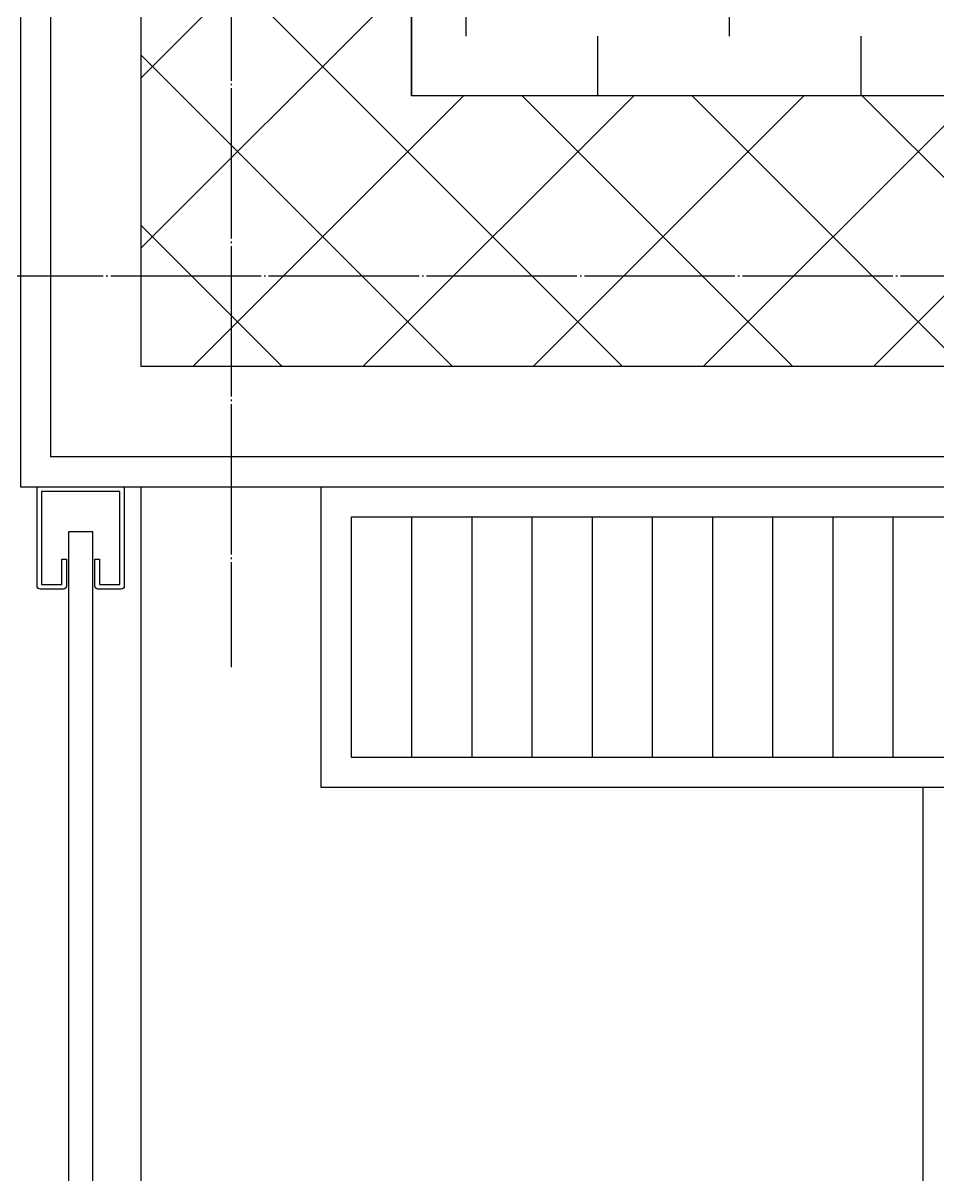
# Model space of a CAD drawing. Header units: millimetres. Extents: x 18456 to 179493, y -203649 to 469211.
# Drawn here: x 107890.5 to 108194.6, y 128120.2 to 128503.1 of the extents above; entities that cross this region are included whole.
import ezdxf

# ---------------------------------------------------------------- set-up
doc = ezdxf.new("R2010")
doc.units = ezdxf.units.MM
doc.linetypes.add('X-평면도(기본형)$0$CEN', pattern=[52.5, 50, -1, 0.5, -1])
for name, color, linetype, true_color in [('X-평면도(기본형)$0$40HAT', 9, 'Continuous', 0x808080), ('X-평면도(기본형)$0$CEN', 1, 'X-평면도(기본형)$0$CEN', 0xff0000), ('X-평면도(기본형)$0$FIN', 9, 'Continuous', 0x808080), ('X-평면도(기본형)$0$FUR', 6, 'Continuous', 0xff00ff), ('X-평면도(기본형)$0$MC', 7, 'Continuous', 0x7f7fff), ('X-평면도(기본형)$0$TIL', 5, 'Continuous', 0x0000ff), ('X-평면도(기본형)$0$W2', 3, 'Continuous', 0x00ff00), ('X-평면도(기본형)$0$설비OPEN', 9, 'Continuous', 0x808080)]:
    doc.layers.add(name, color=color, linetype=linetype, true_color=true_color)

# ---------------------------------------------------------------- blocks, each defined once
blk = doc.blocks.new('X-평면도(기본형)$0$A$C019C01BD')
at = {"layer": 'X-평면도(기본형)$0$FUR', "color": 4, "ltscale": 3, "true_color": 0x00ffff}
blk.add_line((483.13, 1200.3), (483.13, 0.3), dxfattribs=at)
at = {"layer": 'X-평면도(기본형)$0$FUR', "color": 8, "true_color": 0x808080}
for p, q in [((488.63, 1200.3), (488.63, 1167.3)), ((517.63, 1167.3), (517.63, 1200.3)), ((498.38, 1176.3), (496.88, 1176.3)), ((496.88, 1176.3), (496.88, 1167.8)), ((498.38, 1167.3), (498.38, 1176.3)), ((507.88, 1176.3), (507.88, 1167.3)), ((509.38, 1176.3), (507.88, 1176.3)), ((509.38, 1167.8), (509.38, 1176.3)), ((489.63, 1166.3), (497.38, 1166.3)), ((496.88, 1167.8), (490.13, 1167.8)), ((508.88, 1166.3), (516.63, 1166.3)), ((516.13, 1167.8), (509.38, 1167.8))]:
    blk.add_line(p, q, dxfattribs=at)
for points in [[(490.13, 1167.8), (490.13, 1198.8), (516.13, 1198.8), (516.13, 1167.8)], [(499.13, 636.61), (499.13, 1185.3), (507.13, 1185.3), (507.13, 636.61)]]:
    blk.add_lwpolyline(points, dxfattribs=at)
for centre, start, end in [((489.63, 1167.3), 180, 270), ((497.38, 1167.3), 270, 0), ((508.88, 1167.3), 180, 270), ((516.63, 1167.3), 270, 0)]:
    blk.add_arc(centre, 1, start, end, dxfattribs=at)
blk = doc.blocks.new('X-평면도(기본형)$0$T1')
at = {"layer": 'X-평면도(기본형)$0$FUR', "color": 8, "true_color": 0x808080}
for p, q in [((10, 190), (90, 190)), ((10, 170), (90, 170)), ((10, 150), (90, 150)), ((10, 130), (90, 130)), ((10, 110), (90, 110)), ((10, 90), (90, 90)), ((10, 70), (90, 70)), ((10, 50), (90, 50)), ((10, 30), (90, 30))]:
    blk.add_line(p, q, dxfattribs=at)
at = {"layer": 'X-평면도(기본형)$0$FUR'}
for points in [[(100, 270.92), (100, 0), (0, 0), (0, 700), (100, 700), (100, 487.43)], [(90, 270.87), (90, 10), (10, 10), (10, 238.22)]]:
    blk.add_lwpolyline(points, dxfattribs=at)
blk = doc.blocks.new('X-평면도(기본형)$0$BA23502100')
at = {"layer": 'X-평면도(기본형)$0$MC'}
blk.add_lwpolyline([(500, 2350), (1700, 2350), (1700, 1450), (2100, 1450), (2100, 0), (0, 0), (0, 1450), (500, 1450)], close=True, dxfattribs=at)
at = {"layer": 'X-평면도(기본형)$0$TIL'}
blk.add_line((600, 1750), (1700, 1750), dxfattribs=at)
at = {"layer": 'X-평면도(기본형)$0$FUR'}
blk.add_blockref('X-평면도(기본형)$0$T1', (500, 1550), dxfattribs=at)
at = {"layer": 'X-평면도(기본형)$0$FUR', "linetype": 'ByBlock', "xscale": -1, "rotation": 90.00000000000001}
blk.add_blockref('X-평면도(기본형)$0$A$C019C01BD', (1700.3, 1973.13), dxfattribs=at)

msp = doc.modelspace()

# ---------------------------------------------------------------- hatches: boundary and pattern name
at = {"layer": 'X-평면도(기본형)$0$40HAT'}
h = msp.add_hatch(dxfattribs=at)
h.set_pattern_fill('H3', color=256, scale=40, angle=270, style=0, pattern_type=2)
h.set_pattern_definition([(225, (-274441.592, -71113.462), (28.2842712, -28.2842712), []), (315, (-274441.592, -71113.462), (28.2842712, 28.2842712), [])])
h.paths.add_polyline_path([(106399.63, 128888.95), (106399.63, 128978.95), (108019.63, 128978.95), (108019.63, 128478.95), (108919.63, 128478.95), (108919.63, 127108.95), (109639.63, 127108.95), (109639.63, 126998.95), (108039.63, 126998.95), (108039.63, 126498.95), (107829.63, 126498.95), (107829.63, 126708.95), (107929.63, 126708.95), (107929.63, 127108.95), (108829.63, 127108.95), (108829.63, 128388.95), (107929.63, 128388.95), (107929.63, 128888.95)], flags=0)
at = {"layer": 'X-평면도(기본형)$0$설비OPEN'}
h = msp.add_hatch(dxfattribs=at)
h.set_pattern_fill('DASH', color=256, scale=350, angle=270, style=0, pattern_type=2)
h.set_pattern_definition([(270, (-259112.32, -339495.074), (43.75, -43.75), [43.75, -43.75])])
h.paths.add_polyline_path([(108019.63, 128478.95), (108019.63, 128988.95), (109649.63, 128988.95), (109649.63, 127108.95), (108919.63, 127108.95), (108919.63, 128478.95)], flags=0)

# ---------------------------------------------------------------- linework, layer by layer
at = {"layer": 'X-평면도(기본형)$0$CEN'}
for p, q in [((107959.63, 129268.95), (107959.63, 128288.95)), ((109019.63, 128418.95), (107829.63, 128418.95))]:
    msp.add_line(p, q, dxfattribs=at)
at = {"layer": 'X-평면도(기본형)$0$FIN'}
for p in [(107899.63, 128858.95), (108799.63, 128358.95)]:
    msp.add_line(p, (107899.63, 128358.95), dxfattribs=at)
at = {"layer": 'X-평면도(기본형)$0$W2'}
for p, q in [((108019.63, 128978.95), (108019.63, 128478.95)), ((107929.63, 128888.95), (107929.63, 128388.95)), ((108919.63, 128478.95), (108019.63, 128478.95)), ((108829.63, 128388.95), (107929.63, 128388.95))]:
    msp.add_line(p, q, dxfattribs=at)
at = {"layer": 'X-평면도(기본형)$0$설비OPEN'}
msp.add_lwpolyline([(108019.63, 128478.95), (108019.63, 128988.95), (109649.63, 128988.95), (109649.63, 127108.95), (108919.63, 127108.95), (108919.63, 128478.95)], close=True, dxfattribs=at)

# ---------------------------------------------------------------- block references
at = {"layer": 'X-평면도(기본형)$0$TIL', "rotation": 270}
msp.add_blockref('X-평면도(기본형)$0$BA23502100', (106439.63, 128848.95), dxfattribs=at)

doc.saveas('drawing.dxf')
